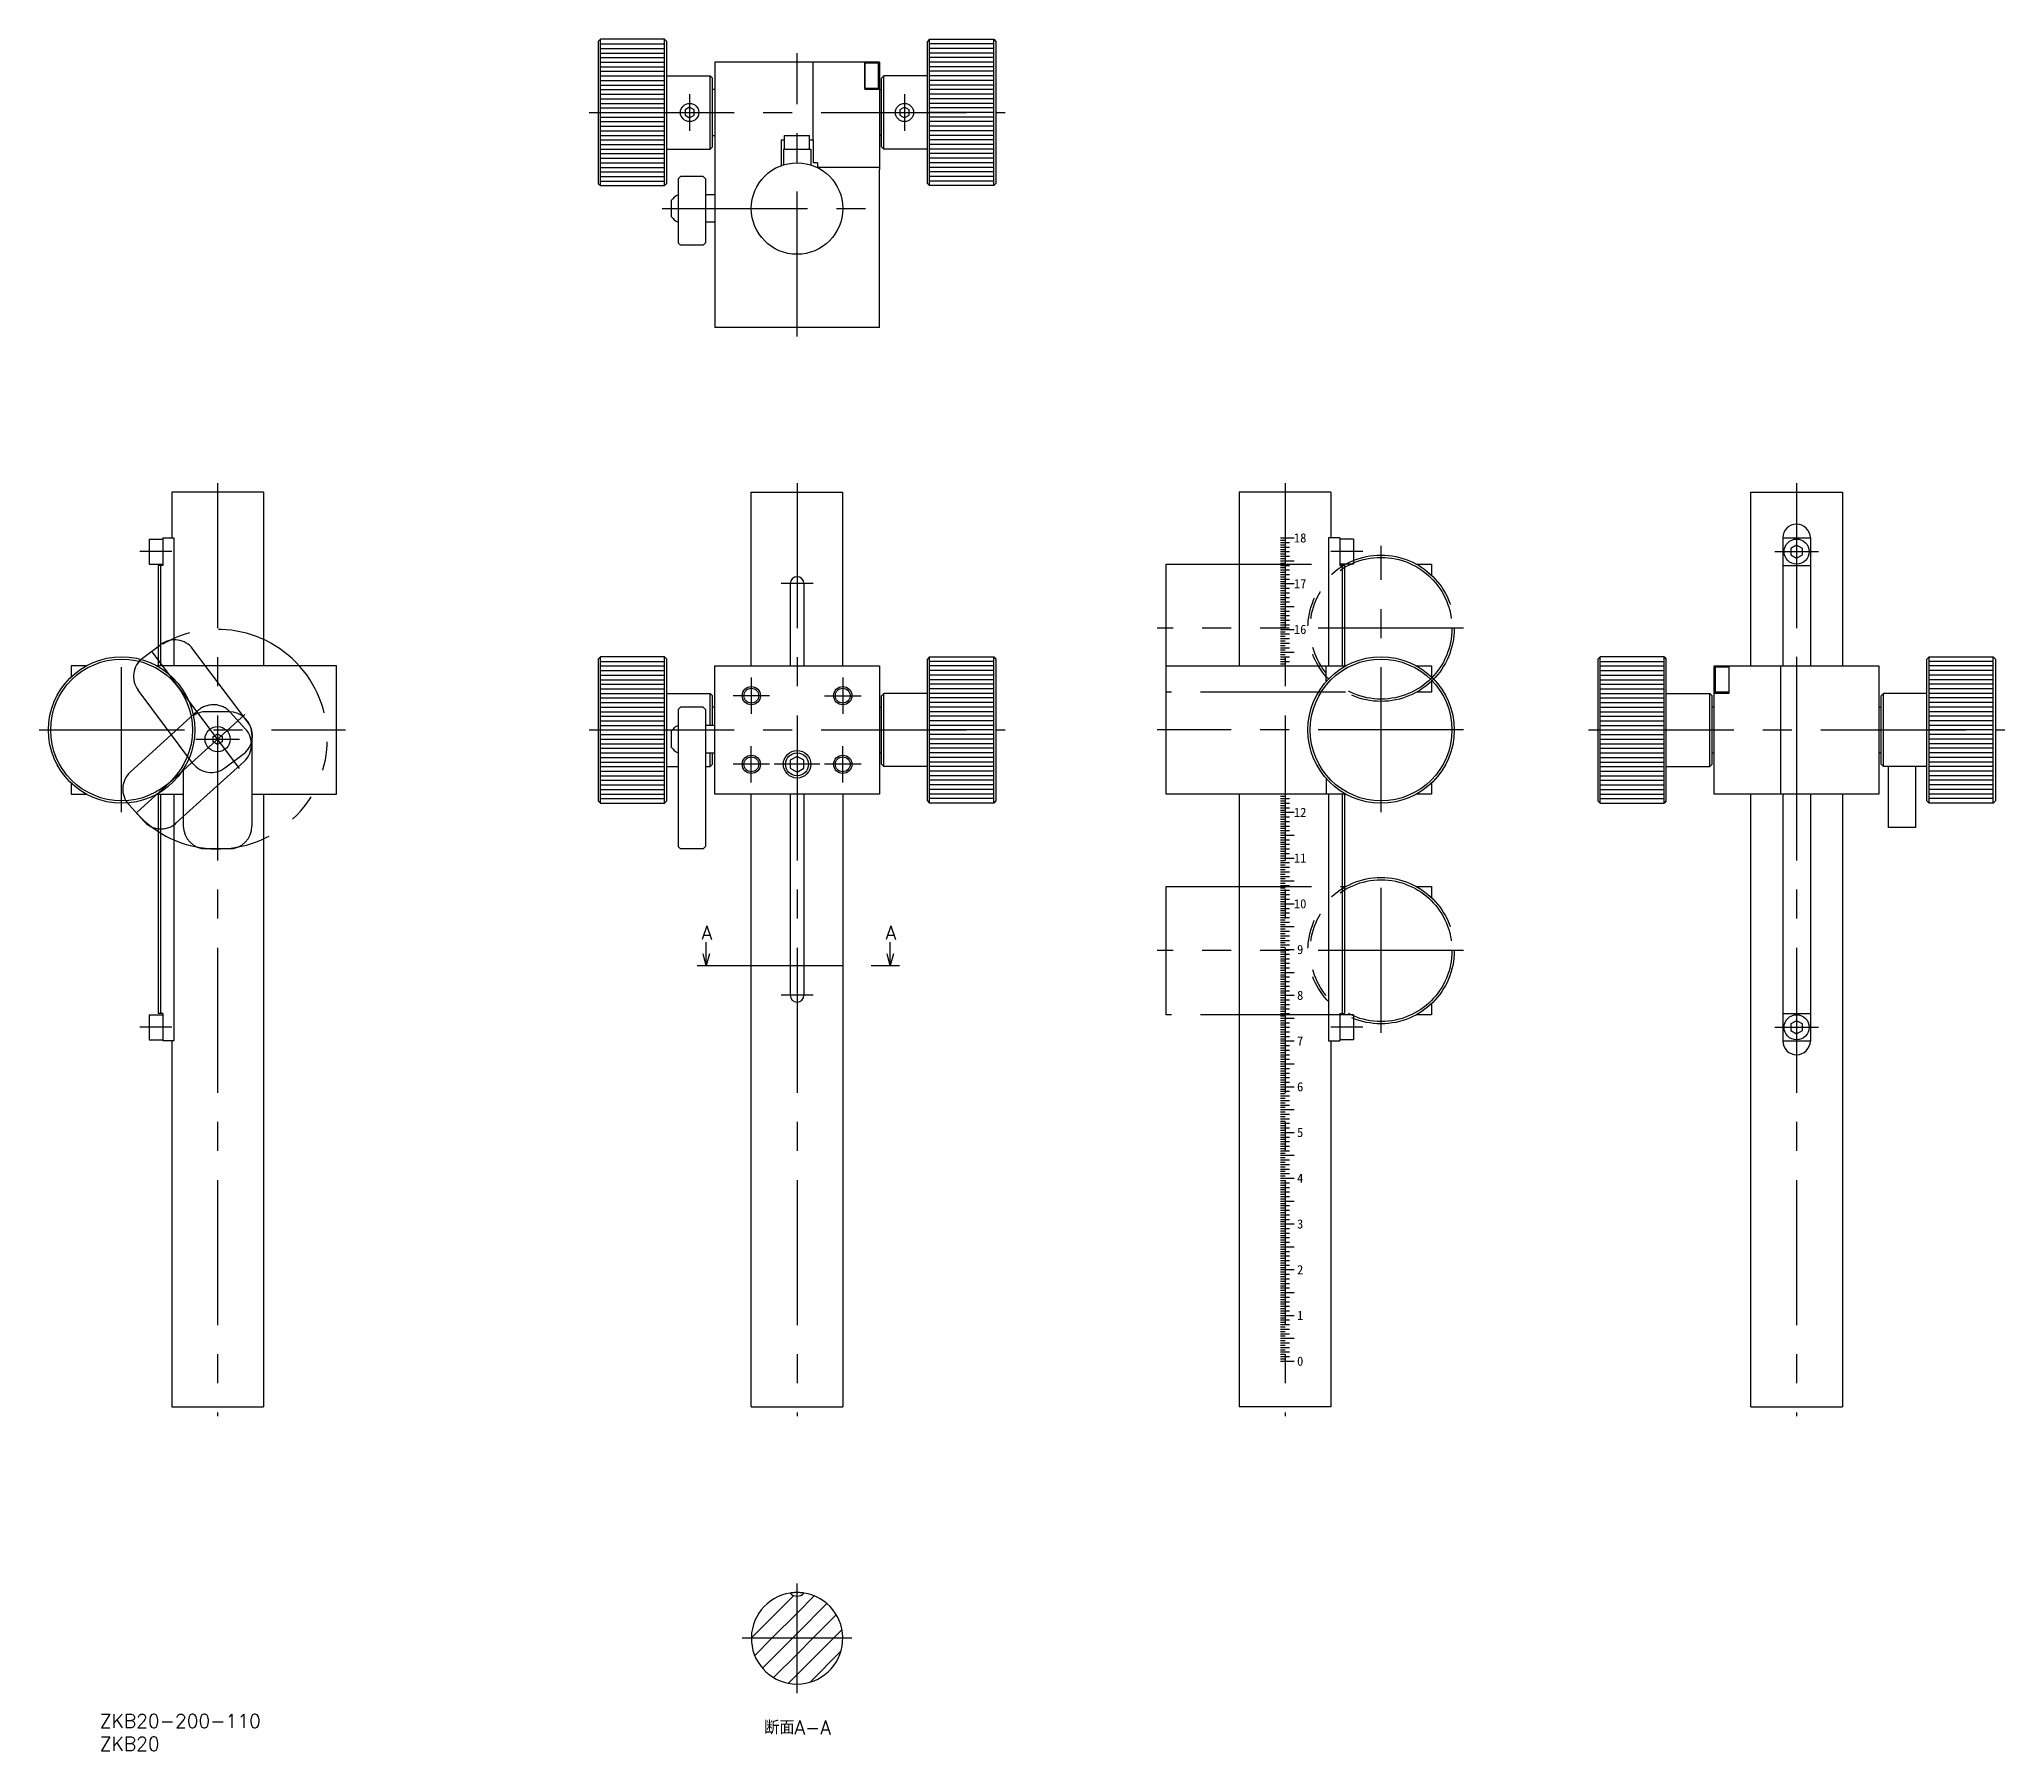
# Model space of a CAD drawing. Extents: x -166 to 264, y -223 to 151.
import ezdxf
from ezdxf.enums import TextEntityAlignment as Align

# ---------------------------------------------------------------- set-up
doc = ezdxf.new("R2010")
doc.units = 0
doc.linetypes.add('CENTER', pattern=[50.8, 31.75, -6.35, 6.35, -6.35])
doc.linetypes.add('PHANTOM', pattern=[63.5, 31.75, -6.35, 6.35, -6.35, 6.35, -6.35])
doc.layers.get('0').update_dxf_attribs({"linetype": 'CONTINUOUS'})
doc.layers.add('CENTER', color=1, linetype='CONTINUOUS')
doc.styles.add('MESR', font='txt', dxfattribs={"height": 2})
doc.styles.get("Standard").update_dxf_attribs({"font": 'txt.shx', "height": 3, "bigfont": 'bigfont.shx'})

# ---------------------------------------------------------------- blocks, each defined once
blk = doc.blocks.new('*U2')
at = {"color": 7, "linetype": 'CONTINUOUS'}
blk.add_text('ZKB20', height=3, dxfattribs=at).set_placement((-152.51, -223.18))
blk = doc.blocks.new('*U3')
at = {"color": 7, "linetype": 'CONTINUOUS'}
blk.add_text('ZKB20-200-110', height=3, dxfattribs=at).set_placement((-152.51, -218.18))
blk = doc.blocks.new('*U4')
at = {"color": 137, "linetype": 'CONTINUOUS'}
blk.add_text('断面A-A', height=3, dxfattribs=at).set_placement((-7.18, -219.61))
blk = doc.blocks.new('_OPEN30')
at = {"color": 0, "linetype": 'BYBLOCK'}
for p, q in [((-1, 0.27), (0, 0)), ((0, 0), (-1, -0.27)), ((0, 0), (-1, 0))]:
    blk.add_line(p, q, dxfattribs=at)
blk = doc.blocks.new('*U5')
at = {"color": 7, "linetype": 'CONTINUOUS'}
blk.add_lwpolyline([(20.39, -48.96), (20.39, -46.36)], dxfattribs=at)
at = {"color": 7, "linetype": 'CONTINUOUS', "xscale": 2.5, "yscale": 2.5, "zscale": 2.5, "rotation": 270}
blk.add_blockref('_OPEN30', (20.39, -51.46), dxfattribs=at)
blk = doc.blocks.new('*U6')
at = {"color": 137, "linetype": 'CONTINUOUS'}
blk.add_text('A', height=3, dxfattribs=at).set_placement((19.37, -45.83))
blk = doc.blocks.new('*U7')
at = {"color": 7, "linetype": 'CONTINUOUS'}
blk.add_lwpolyline([(-19.86, -48.96), (-19.86, -46.36)], dxfattribs=at)
at = {"color": 7, "linetype": 'CONTINUOUS', "xscale": 2.5, "yscale": 2.5, "zscale": 2.5, "rotation": 270}
blk.add_blockref('_OPEN30', (-19.86, -51.46), dxfattribs=at)
blk = doc.blocks.new('*U8')
at = {"color": 137, "linetype": 'CONTINUOUS'}
blk.add_text('A', height=3, dxfattribs=at).set_placement((-20.89, -45.83))

msp = doc.modelspace()

# ---------------------------------------------------------------- linework, layer by layer
at = {"color": 7, "linetype": 'CONTINUOUS'}
for p, q in [((-43, 151.02), (-43.5, 150.52)), ((-43.5, 150.52), (-43.5, 119.52)), ((-43, 119.02), (-43, 151.02)), ((-29, 151.02), (-43, 151.02)), ((-29, 119.02), (-29, 151.02)), ((-29, 151.02), (-28.5, 150.52)), ((-28.5, 143.02), (-28.5, 150.52)), ((29, 151.02), (28.5, 150.52)), ((28.5, 143.02), (28.5, 150.52)), ((29, 119.02), (29, 151.02)), ((29, 151.02), (43, 151.02)), ((43, 119.02), (43, 151.02)), ((43, 151.02), (43.5, 150.52)), ((43.5, 150.52), (43.5, 119.52)), ((-43, 150.02), (-29, 150.02)), ((-43, 149.02), (-29, 149.02)), ((-43, 148.02), (-29, 148.02)), ((-43, 147.02), (-29, 147.02)), ((43, 150.02), (29, 150.02)), ((43, 149.02), (29, 149.02)), ((43, 148.02), (29, 148.02)), ((43, 147.02), (29, 147.02)), ((-43, 146.02), (-29, 146.02)), ((-43, 145.02), (-29, 145.02)), ((-43, 144.02), (-29, 144.02)), ((-43, 143.02), (-29, 143.02)), ((-43, 142.02), (-29, 142.02)), ((-28.5, 119.52), (-28.5, 143.02)), ((-28.5, 143.02), (-19, 143.02)), ((-19, 127.02), (-19, 143.02)), ((-19, 143.02), (-18.5, 142.52)), ((-18.5, 127.52), (-18.5, 142.52)), ((-18, 146.02), (-18, 88.02)), ((3, 146.02), (-18, 146.02)), ((18, 146.02), (3, 146.02)), ((3.5, 129.02), (3.5, 146.02)), ((14.8, 146.02), (14.8, 140.02)), ((17.8, 145.77), (14.8, 145.77)), ((14.8, 140.27), (14.8, 145.77)), ((17.8, 140.27), (17.8, 145.77)), ((18, 146.02), (18, 122.52)), ((19, 143.02), (18.5, 142.52)), ((18.5, 127.52), (18.5, 142.52)), ((28.5, 143.02), (19, 143.02)), ((19, 127.02), (19, 143.02)), ((28.5, 119.52), (28.5, 143.02)), ((43, 146.02), (29, 146.02)), ((43, 145.02), (29, 145.02)), ((43, 144.02), (29, 144.02)), ((43, 143.02), (29, 143.02)), ((43, 142.02), (29, 142.02)), ((-43, 141.02), (-29, 141.02)), ((-43, 140.02), (-29, 140.02)), ((-43, 139.02), (-29, 139.02)), ((-43, 138.02), (-29, 138.02)), ((-18, 140.02), (-18.5, 140.02)), ((17.8, 140.27), (14.8, 140.27)), ((18, 140.02), (14.8, 140.02)), ((18, 140.02), (18.5, 140.02)), ((43, 141.02), (29, 141.02)), ((43, 140.02), (29, 140.02)), ((43, 139.02), (29, 139.02)), ((43, 138.02), (29, 138.02)), ((-43, 137.02), (-29, 137.02)), ((-43, 136.02), (-29, 136.02)), ((-43, 135.02), (-29, 135.02)), ((-43, 134.02), (-29, 134.02)), ((-23.5, 136.17), (-24.5, 135.6)), ((-24.5, 135.6), (-24.5, 134.44)), ((-24.5, 134.44), (-23.5, 133.87)), ((-22.5, 135.6), (-23.5, 136.17)), ((-23.5, 133.87), (-22.5, 134.44)), ((-22.5, 134.44), (-22.5, 135.6)), ((23.5, 136.17), (22.5, 135.6)), ((22.5, 135.6), (22.5, 134.44)), ((22.5, 134.44), (23.5, 133.87)), ((24.5, 135.6), (23.5, 136.17)), ((23.5, 133.87), (24.5, 134.44)), ((24.5, 134.44), (24.5, 135.6)), ((43, 137.02), (29, 137.02)), ((43, 136.02), (29, 136.02)), ((43, 135.02), (29, 135.02)), ((43, 134.02), (29, 134.02)), ((-43, 133.02), (-29, 133.02)), ((-43, 132.02), (-29, 132.02)), ((-43, 131.02), (-29, 131.02)), ((-43, 130.02), (-29, 130.02)), ((-43, 129.02), (-29, 129.02)), ((-18.5, 130.02), (-18, 130.02)), ((-3.5, 129.02), (-3.5, 123.39)), ((-3.5, 129.02), (-2.75, 129.02)), ((-2.75, 130.02), (2.75, 130.02)), ((-2.75, 127.02), (-2.75, 130.02)), ((2.75, 127.02), (2.75, 130.02)), ((2.75, 129.02), (3.5, 129.02)), ((3.5, 129.02), (3.5, 124.02)), ((18.5, 130.02), (18, 130.02)), ((43, 133.02), (29, 133.02)), ((43, 132.02), (29, 132.02)), ((43, 131.02), (29, 131.02)), ((43, 130.02), (29, 130.02)), ((43, 129.02), (29, 129.02)), ((-43, 128.02), (-29, 128.02)), ((-43, 127.02), (-29, 127.02)), ((-43, 126.02), (-29, 126.02)), ((-43, 125.02), (-29, 125.02)), ((-28.5, 127.02), (-19, 127.02)), ((-18.5, 127.52), (-19, 127.02)), ((-3, 127.02), (-3, 123.56)), ((-3, 127.02), (3, 127.02)), ((3, 127.02), (3, 123.56)), ((18.5, 127.52), (19, 127.02)), ((28.5, 127.02), (19, 127.02)), ((43, 128.02), (29, 128.02)), ((43, 127.02), (29, 127.02)), ((43, 126.02), (29, 126.02)), ((43, 125.02), (29, 125.02)), ((-43, 124.02), (-29, 124.02)), ((-43, 123.02), (-29, 123.02)), ((-43, 122.02), (-29, 122.02)), ((-43, 121.02), (-29, 121.02)), ((-25.5, 121.02), (-26, 120.52)), ((-26, 120.52), (-26, 106.52)), ((-20.5, 121.02), (-25.5, 121.02)), ((-20.5, 121.02), (-20, 120.52)), ((-20, 120.52), (-20, 106.52)), ((4.5, 124.02), (3.5, 124.02)), ((18, 123.02), (4.36, 123.02)), ((4.5, 124.02), (4.5, 123.02)), ((18, 88.02), (18, 122.52)), ((43, 124.02), (29, 124.02)), ((43, 123.02), (29, 123.02)), ((43, 122.02), (29, 122.02)), ((43, 121.02), (29, 121.02)), ((-43.5, 119.52), (-43, 119.02)), ((-43, 120.02), (-29, 120.02)), ((-43, 119.02), (-29, 119.02)), ((-28.5, 119.52), (-29, 119.02)), ((-18, 117.02), (-20, 117.02)), ((28.5, 119.52), (29, 119.02)), ((43, 120.02), (29, 120.02)), ((43, 119.02), (29, 119.02)), ((43.5, 119.52), (43, 119.02)), ((-27.5, 115.75), (-27.5, 112.29)), ((-18, 111.02), (-20, 111.02)), ((-26, 106.52), (-25.5, 106.02)), ((-20.5, 106.02), (-25.5, 106.02)), ((-20, 106.52), (-20.5, 106.02)), ((18, 88.02), (-18, 88.02)), ((-116.72, 52), (-136.72, 52)), ((-136.72, 52), (-136.72, 42)), ((-116.72, 52), (-116.72, 14)), ((-10, 14), (-10, 52)), ((-10, 52), (10, 52)), ((10, 14), (10, 52)), ((96.72, 52), (96.72, 14)), ((116.72, 52), (96.72, 52)), ((116.72, 52), (116.72, 42)), ((208.6, 14), (208.6, 52)), ((208.6, 52), (228.6, 52)), ((228.6, 52), (228.6, 14)), ((-141.72, 41.75), (-141.72, 36.25)), ((-141.72, 41.75), (-138.72, 41.75)), ((-138.72, 42), (-138.72, 36)), ((-138.72, 42), (-136.26, 42)), ((-136.26, 42), (-136.26, 14)), ((105.72, 42), (108.72, 42)), ((105.72, 41.5), (106.72, 41.5)), ((105.72, 41), (107.72, 41)), ((105.72, 40.5), (106.72, 40.5)), ((105.72, 40), (107.72, 40)), ((105.72, 39.5), (106.72, 39.5)), ((105.72, 39), (107.72, 39)), ((116.26, 42), (116.26, 14)), ((118.72, 42), (116.26, 42)), ((118.72, 42), (118.72, 36)), ((121.72, 41.75), (118.72, 41.75)), ((121.72, 41.75), (121.72, 36.25)), ((215.6, 42), (215.6, 14)), ((215.6, 42), (221.6, 42)), ((218.6, 40.44), (217.35, 39.72)), ((217.35, 39.72), (217.35, 38.28)), ((219.85, 39.72), (218.6, 40.44)), ((219.85, 38.28), (219.85, 39.72)), ((221.6, 42), (221.6, 14)), ((-141.72, 36.25), (-138.72, 36.25)), ((-139.72, 36), (-139.72, 14)), ((-138.72, 36), (-139.72, 36)), ((-139.22, 36), (-139.22, 14)), ((105.72, 38.5), (106.72, 38.5)), ((105.72, 38), (107.72, 38)), ((105.72, 37.5), (106.72, 37.5)), ((105.72, 37), (108.72, 37)), ((105.72, 36.5), (106.72, 36.5)), ((105.72, 36), (107.72, 36)), ((105.72, 35.5), (106.72, 35.5)), ((105.72, 35), (107.72, 35)), ((105.72, 34.5), (106.72, 34.5)), ((121.72, 36.25), (118.72, 36.25)), ((118.72, 36), (119.72, 36)), ((119.22, 36), (119.22, 14)), ((119.72, 36), (119.72, 14)), ((215.6, 36), (221.6, 36)), ((217.35, 38.28), (218.6, 37.56)), ((218.6, 37.56), (219.85, 38.28)), ((-1.51, 32), (-1.51, 14)), ((1.51, 32), (1.51, 14)), ((105.72, 34), (107.72, 34)), ((105.72, 33.5), (106.72, 33.5)), ((105.72, 33), (107.72, 33)), ((105.72, 32.5), (106.72, 32.5)), ((105.72, 32), (108.72, 32)), ((105.72, 31.5), (106.72, 31.5)), ((105.72, 31), (107.72, 31)), ((105.72, 30.5), (106.72, 30.5)), ((105.72, 30), (107.72, 30)), ((105.72, 29.5), (106.72, 29.5)), ((105.72, 29), (107.72, 29)), ((105.72, 28.5), (106.72, 28.5)), ((105.72, 28), (107.72, 28)), ((105.72, 27.5), (106.72, 27.5)), ((105.72, 27), (108.72, 27)), ((105.72, 26.5), (106.72, 26.5)), ((105.72, 26), (107.72, 26)), ((105.72, 25.5), (106.72, 25.5)), ((105.72, 25), (107.72, 25)), ((105.72, 24.5), (106.72, 24.5)), ((105.72, 24), (107.72, 24)), ((105.72, 23.5), (106.72, 23.5)), ((105.72, 23), (107.72, 23)), ((105.72, 22.5), (106.72, 22.5)), ((105.72, 22), (108.72, 22)), ((105.72, 21.5), (106.72, 21.5)), ((105.72, 21), (107.72, 21)), ((105.72, 20.5), (106.72, 20.5)), ((105.72, 20), (107.72, 20)), ((105.72, 19.5), (106.72, 19.5)), ((105.72, 19), (107.72, 19)), ((105.72, 18.5), (106.72, 18.5)), ((105.72, 18), (107.72, 18)), ((105.72, 17.5), (106.72, 17.5)), ((-158.72, 14), (-158.72, 11.62)), ((-155.46, 14), (-158.72, 14)), ((-100.72, 14), (-139.97, 14)), ((-100.72, -14), (-100.72, 14)), ((-43, 16), (-43.5, 15.5)), ((-43.5, 15.5), (-43.5, -15.5)), ((-43, -16), (-43, 16)), ((-29, 16), (-43, 16)), ((-43, 15), (-29, 15)), ((-43, 14), (-29, 14)), ((-43, 13), (-29, 13)), ((-29, -16), (-29, 16)), ((-29, 16), (-28.5, 15.5)), ((-28.5, 8), (-28.5, 15.5)), ((-18, -14), (-18, 14)), ((-18, 14), (18, 14)), ((18, 14), (18, -14)), ((29, 16), (28.5, 15.5)), ((28.5, 8), (28.5, 15.5)), ((29, -16), (29, 16)), ((29, 16), (43, 16)), ((43, 15), (29, 15)), ((43, 14), (29, 14)), ((43, 13), (29, 13)), ((43, -16), (43, 16)), ((43, 16), (43.5, 15.5)), ((43.5, 15.5), (43.5, -15.5)), ((80.72, -14), (80.72, 14)), ((80.72, 14), (119.97, 14)), ((105.72, 17), (108.72, 17)), ((105.72, 16.5), (106.72, 16.5)), ((105.72, 16), (107.72, 16)), ((105.72, 15.5), (106.72, 15.5)), ((105.72, 15), (107.72, 15)), ((105.72, 14.5), (106.72, 14.5)), ((115.72, 10.58), (115.72, 14)), ((135.46, 14), (138.72, 14)), ((138.72, 14), (138.72, 11.62)), ((175.6, 16), (175.1, 15.5)), ((175.1, 15.5), (175.1, -15.5)), ((175.6, -16), (175.6, 16)), ((189.6, 16), (175.6, 16)), ((175.6, 15), (189.6, 15)), ((175.6, 14), (189.6, 14)), ((175.6, 13), (189.6, 13)), ((189.6, -16), (189.6, 16)), ((189.6, 16), (190.1, 15.5)), ((190.1, 8), (190.1, 15.5)), ((200.6, -14), (200.6, 14)), ((200.6, 14), (236.6, 14)), ((200.8, 13.75), (200.8, 8.25)), ((203.8, 13.75), (200.8, 13.75)), ((203.8, 14), (203.8, 8)), ((215.1, 14), (215.1, -14)), ((236.6, 14), (236.6, -14)), ((247.6, 16), (247.1, 15.5)), ((247.1, 8), (247.1, 15.5)), ((247.6, -16), (247.6, 16)), ((247.6, 16), (261.6, 16)), ((261.6, 15), (247.6, 15)), ((261.6, 14), (247.6, 14)), ((261.6, 13), (247.6, 13)), ((261.6, -16), (261.6, 16)), ((261.6, 16), (262.1, 15.5)), ((262.1, 15.5), (262.1, -15.5)), ((-43, 12), (-29, 12)), ((-43, 11), (-29, 11)), ((-43, 10), (-29, 10)), ((-43, 9), (-29, 9)), ((43, 12), (29, 12)), ((43, 11), (29, 11)), ((43, 10), (29, 10)), ((43, 9), (29, 9)), ((175.6, 12), (189.6, 12)), ((175.6, 11), (189.6, 11)), ((175.6, 10), (189.6, 10)), ((175.6, 9), (189.6, 9)), ((261.6, 12), (247.6, 12)), ((261.6, 11), (247.6, 11)), ((261.6, 10), (247.6, 10)), ((261.6, 9), (247.6, 9)), ((-43, 8), (-29, 8)), ((-43, 7), (-29, 7)), ((-43, 6), (-29, 6)), ((-43, 5), (-29, 5)), ((-28.5, -15.5), (-28.5, 8)), ((-28.5, 8), (-19, 8)), ((-25.5, 5), (-26, 4.5)), ((-26, 4.5), (-26, -25.5)), ((-20.5, 5), (-25.5, 5)), ((-20.5, 5), (-20, 4.5)), ((-20, 4.5), (-20, -25.5)), ((-19, 1), (-19, 8)), ((-19, 8), (-18.5, 7.5)), ((-18.5, 1), (-18.5, 7.5)), ((-18, 5), (-18.5, 5)), ((18, 5), (18.5, 5)), ((19, 8), (18.5, 7.5)), ((18.5, -7.5), (18.5, 7.5)), ((28.5, 8), (19, 8)), ((19, -8), (19, 8)), ((28.5, -15.5), (28.5, 8)), ((43, 8), (29, 8)), ((43, 7), (29, 7)), ((43, 6), (29, 6)), ((43, 5), (29, 5)), ((175.6, 8), (189.6, 8)), ((175.6, 7), (189.6, 7)), ((175.6, 6), (189.6, 6)), ((175.6, 5), (189.6, 5)), ((190.1, -15.5), (190.1, 8)), ((190.1, 8), (199.6, 8)), ((199.6, -8), (199.6, 8)), ((199.6, 8), (200.1, 7.5)), ((200.1, -7.5), (200.1, 7.5)), ((200.6, 5), (200.1, 5)), ((203.8, 8), (200.6, 8)), ((203.8, 8.25), (200.8, 8.25)), ((236.6, 5), (237.1, 5)), ((237.6, 8), (237.1, 7.5)), ((237.1, -7.5), (237.1, 7.5)), ((247.1, 8), (237.6, 8)), ((237.6, -8), (237.6, 8)), ((247.1, -15.5), (247.1, 8)), ((261.6, 8), (247.6, 8)), ((261.6, 7), (247.6, 7)), ((261.6, 6), (247.6, 6)), ((261.6, 5), (247.6, 5)), ((-124.22, 4), (-129.22, 4)), ((-43, 4), (-29, 4)), ((-43, 3), (-29, 3)), ((-43, 2), (-29, 2)), ((-43, 1), (-29, 1)), ((-43, 0), (-29, 0)), ((-18, 1), (-20, 1)), ((43, 4), (29, 4)), ((43, 3), (29, 3)), ((43, 2), (29, 2)), ((43, 1), (29, 1)), ((43, 0), (29, 0)), ((175.6, 4), (189.6, 4)), ((175.6, 3), (189.6, 3)), ((175.6, 2), (189.6, 2)), ((175.6, 1), (189.6, 1)), ((261.6, 4), (247.6, 4)), ((261.6, 3), (247.6, 3)), ((261.6, 2), (247.6, 2)), ((261.6, 1), (247.6, 1)), ((-127.72, -1.42), (-126.72, -0.85)), ((-127.72, -2.58), (-127.72, -1.42)), ((-126.72, -3.15), (-127.72, -2.58)), ((-126.72, -0.85), (-125.72, -1.42)), ((-125.72, -2.58), (-126.72, -3.15)), ((-125.72, -1.42), (-125.72, -2.58)), ((-119.22, -1), (-119.22, -21)), ((-43, -1), (-29, -1)), ((-43, -2), (-29, -2)), ((-43, -3), (-29, -3)), ((-43, -4), (-29, -4)), ((-27.5, -0.27), (-27.5, -3.73)), ((43, -1), (29, -1)), ((43, -2), (29, -2)), ((43, -3), (29, -3)), ((43, -4), (29, -4)), ((175.6, 0), (189.6, 0)), ((175.6, -1), (189.6, -1)), ((175.6, -2), (189.6, -2)), ((175.6, -3), (189.6, -3)), ((175.6, -4), (189.6, -4)), ((261.6, 0), (247.6, 0)), ((261.6, -1), (247.6, -1)), ((261.6, -2), (247.6, -2)), ((261.6, -3), (247.6, -3)), ((261.6, -4), (247.6, -4)), ((-134.22, -8.59), (-134.22, -21)), ((-43, -5), (-29, -5)), ((-43, -6), (-29, -6)), ((-43, -7), (-29, -7)), ((-43, -8), (-29, -8)), ((-28.5, -8), (-26, -8)), ((-20, -5), (-18, -5)), ((-20, -8), (-19, -8)), ((-19, -8), (-19, -5)), ((-19, -8), (-18.5, -7.5)), ((-18.5, -7.5), (-18.5, -5)), ((0, -5.77), (-1.5, -6.63)), ((-1.5, -6.63), (-1.5, -8.37)), ((-1.5, -8.37), (0, -9.23)), ((1.5, -6.63), (0, -5.77)), ((0, -9.23), (1.5, -8.37)), ((1.5, -8.37), (1.5, -6.63)), ((18.5, -5), (18, -5)), ((18.5, -7.5), (19, -8)), ((28.5, -8), (19, -8)), ((43, -5), (29, -5)), ((43, -6), (29, -6)), ((43, -7), (29, -7)), ((43, -8), (29, -8)), ((175.6, -5), (189.6, -5)), ((175.6, -6), (189.6, -6)), ((175.6, -7), (189.6, -7)), ((175.6, -8), (189.6, -8)), ((190.1, -8), (199.6, -8)), ((200.1, -7.5), (199.6, -8)), ((200.1, -5), (200.6, -5)), ((237.1, -5), (236.6, -5)), ((237.1, -7.5), (237.6, -8)), ((247.1, -8), (237.6, -8)), ((238.6, -8), (238.6, -21.32)), ((244.6, -8), (244.6, -21.32)), ((261.6, -5), (247.6, -5)), ((261.6, -6), (247.6, -6)), ((261.6, -7), (247.6, -7)), ((261.6, -8), (247.6, -8)), ((-158.72, -11.62), (-158.72, -14)), ((-43, -9), (-29, -9)), ((-43, -10), (-29, -10)), ((-43, -11), (-29, -11)), ((-43, -12), (-29, -12)), ((43, -9), (29, -9)), ((43, -10), (29, -10)), ((43, -11), (29, -11)), ((43, -12), (29, -12)), ((115.72, -10.58), (115.72, -14)), ((138.72, -11.62), (138.72, -14)), ((175.6, -9), (189.6, -9)), ((175.6, -10), (189.6, -10)), ((175.6, -11), (189.6, -11)), ((175.6, -12), (189.6, -12)), ((261.6, -9), (247.6, -9)), ((261.6, -10), (247.6, -10)), ((261.6, -11), (247.6, -11)), ((261.6, -12), (247.6, -12)), ((-158.72, -14), (-155.46, -14)), ((-139.97, -14), (-134.22, -14)), ((-139.72, -14), (-139.72, -62)), ((-139.22, -14), (-139.22, -62)), ((-136.26, -14), (-136.26, -68)), ((-119.22, -14), (-100.72, -14)), ((-116.72, -14), (-116.72, -148)), ((-43.5, -15.5), (-43, -16)), ((-43, -13), (-29, -13)), ((-43, -14), (-29, -14)), ((-43, -15), (-29, -15)), ((-43, -16), (-29, -16)), ((-28.5, -15.5), (-29, -16)), ((18, -14), (-18, -14)), ((-10, -148), (-10, -14)), ((-1.51, -14), (-1.51, -58)), ((1.51, -14), (1.51, -58)), ((10, -14), (10, -148)), ((28.5, -15.5), (29, -16)), ((43, -13), (29, -13)), ((43, -14), (29, -14)), ((43, -15), (29, -15)), ((43, -16), (29, -16)), ((43.5, -15.5), (43, -16)), ((119.97, -14), (80.72, -14)), ((96.72, -14), (96.72, -148)), ((105.72, -14.5), (106.72, -14.5)), ((105.72, -15), (107.72, -15)), ((105.72, -15.5), (106.72, -15.5)), ((105.72, -16), (107.72, -16)), ((105.72, -16.5), (106.72, -16.5)), ((105.72, -17), (107.72, -17)), ((116.26, -14), (116.26, -68)), ((119.22, -14), (119.22, -62)), ((119.72, -14), (119.72, -62)), ((138.72, -14), (135.46, -14)), ((175.1, -15.5), (175.6, -16)), ((175.6, -13), (189.6, -13)), ((175.6, -14), (189.6, -14)), ((175.6, -15), (189.6, -15)), ((175.6, -16), (189.6, -16)), ((190.1, -15.5), (189.6, -16)), ((236.6, -14), (200.6, -14)), ((208.6, -148), (208.6, -14)), ((215.6, -14), (215.6, -68)), ((221.6, -14), (221.6, -68)), ((228.6, -14), (228.6, -148)), ((247.1, -15.5), (247.6, -16)), ((261.6, -13), (247.6, -13)), ((261.6, -14), (247.6, -14)), ((261.6, -15), (247.6, -15)), ((261.6, -16), (247.6, -16)), ((262.1, -15.5), (261.6, -16)), ((105.72, -17.5), (106.72, -17.5)), ((105.72, -18), (108.72, -18)), ((105.72, -18.5), (106.72, -18.5)), ((105.72, -19), (107.72, -19)), ((105.72, -19.5), (106.72, -19.5)), ((105.72, -20), (107.72, -20)), ((105.72, -20.5), (106.72, -20.5)), ((105.72, -21), (107.72, -21)), ((244.6, -21.32), (238.6, -21.32)), ((-26, -25.5), (-25.5, -26)), ((-20, -25.5), (-20.5, -26)), ((105.72, -21.5), (106.72, -21.5)), ((105.72, -22), (107.72, -22)), ((105.72, -22.5), (106.72, -22.5)), ((105.72, -23), (108.72, -23)), ((105.72, -23.5), (106.72, -23.5)), ((105.72, -24), (107.72, -24)), ((105.72, -24.5), (106.72, -24.5)), ((105.72, -25), (107.72, -25)), ((105.72, -25.5), (106.72, -25.5)), ((-124.22, -26), (-129.22, -26)), ((-20.5, -26), (-25.5, -26)), ((105.72, -26), (107.72, -26)), ((105.72, -26.5), (106.72, -26.5)), ((105.72, -27), (107.72, -27)), ((105.72, -27.5), (106.72, -27.5)), ((105.72, -28), (108.72, -28)), ((105.72, -28.5), (106.72, -28.5)), ((105.72, -29), (107.72, -29)), ((105.72, -29.5), (106.72, -29.5)), ((105.72, -30), (107.72, -30)), ((105.72, -30.5), (106.72, -30.5)), ((105.72, -31), (107.72, -31)), ((105.72, -31.5), (106.72, -31.5)), ((105.72, -32), (107.72, -32)), ((105.72, -32.5), (106.72, -32.5)), ((105.72, -33), (108.72, -33)), ((105.72, -33.5), (106.72, -33.5)), ((105.72, -34), (107.72, -34)), ((105.72, -34.5), (106.72, -34.5)), ((105.72, -35), (107.72, -35)), ((105.72, -35.5), (106.72, -35.5)), ((105.72, -36), (107.72, -36)), ((105.72, -36.5), (106.72, -36.5)), ((105.72, -37), (107.72, -37)), ((105.72, -37.5), (106.72, -37.5)), ((105.72, -38), (108.72, -38)), ((105.72, -38.5), (106.72, -38.5)), ((105.72, -39), (107.72, -39)), ((105.72, -39.5), (106.72, -39.5)), ((105.72, -40), (107.72, -40)), ((105.72, -40.5), (106.72, -40.5)), ((105.72, -41), (107.72, -41)), ((105.72, -41.5), (106.72, -41.5)), ((105.72, -42), (107.72, -42)), ((105.72, -42.5), (106.72, -42.5)), ((105.72, -43), (108.72, -43)), ((105.72, -43.5), (106.72, -43.5)), ((105.72, -44), (107.72, -44)), ((105.72, -44.5), (106.72, -44.5)), ((105.72, -45), (107.72, -45)), ((105.72, -45.5), (106.72, -45.5)), ((105.72, -46), (107.72, -46)), ((105.72, -46.5), (106.72, -46.5)), ((105.72, -47), (107.72, -47)), ((105.72, -47.5), (106.72, -47.5)), ((105.72, -48), (108.72, -48)), ((105.72, -48.5), (106.72, -48.5)), ((105.72, -49), (107.72, -49)), ((105.72, -49.5), (106.72, -49.5)), ((105.72, -50), (107.72, -50)), ((105.72, -50.5), (106.72, -50.5)), ((105.72, -51), (107.72, -51)), ((105.72, -51.5), (106.72, -51.5)), ((105.72, -52), (107.72, -52)), ((105.72, -52.5), (106.72, -52.5)), ((105.72, -53), (108.72, -53)), ((105.72, -53.5), (106.72, -53.5)), ((105.72, -54), (107.72, -54)), ((105.72, -54.5), (106.72, -54.5)), ((105.72, -55), (107.72, -55)), ((105.72, -55.5), (106.72, -55.5)), ((105.72, -56), (107.72, -56)), ((105.72, -56.5), (106.72, -56.5)), ((105.72, -57), (107.72, -57)), ((105.72, -57.5), (106.72, -57.5)), ((105.72, -58), (108.72, -58)), ((105.72, -58.5), (106.72, -58.5)), ((105.72, -59), (107.72, -59)), ((105.72, -59.5), (106.72, -59.5)), ((105.72, -60), (107.72, -60)), ((-141.72, -62.25), (-138.72, -62.25)), ((-141.72, -62.25), (-141.72, -67.75)), ((-138.72, -62), (-139.72, -62)), ((-138.72, -62), (-138.72, -68)), ((105.72, -60.5), (106.72, -60.5)), ((105.72, -61), (107.72, -61)), ((105.72, -61.5), (106.72, -61.5)), ((105.72, -62), (107.72, -62)), ((105.72, -62.5), (106.72, -62.5)), ((105.72, -63), (108.72, -63)), ((105.72, -63.5), (106.72, -63.5)), ((105.72, -64), (107.72, -64)), ((118.72, -62), (119.72, -62)), ((118.72, -62), (118.72, -68)), ((121.72, -62.25), (118.72, -62.25)), ((121.72, -62.25), (121.72, -67.75)), ((215.6, -62), (221.6, -62)), ((218.6, -63.56), (217.35, -64.28)), ((217.35, -64.28), (217.35, -65.72)), ((219.85, -64.28), (218.6, -63.56)), ((219.85, -65.72), (219.85, -64.28)), ((-141.72, -67.75), (-138.72, -67.75)), ((-136.26, -68), (-138.72, -68)), ((-136.72, -68), (-136.72, -148)), ((105.72, -64.5), (106.72, -64.5)), ((105.72, -65), (107.72, -65)), ((105.72, -65.5), (106.72, -65.5)), ((105.72, -66), (107.72, -66)), ((105.72, -66.5), (106.72, -66.5)), ((105.72, -67), (107.72, -67)), ((105.72, -67.5), (106.72, -67.5)), ((105.72, -68), (108.72, -68)), ((105.72, -68.5), (106.72, -68.5)), ((116.26, -68), (118.72, -68)), ((116.72, -68), (116.72, -148)), ((121.72, -67.75), (118.72, -67.75)), ((215.6, -68), (221.6, -68)), ((217.35, -65.72), (218.6, -66.44)), ((218.6, -66.44), (219.85, -65.72)), ((105.72, -69), (107.72, -69)), ((105.72, -69.5), (106.72, -69.5)), ((105.72, -70), (107.72, -70)), ((105.72, -70.5), (106.72, -70.5)), ((105.72, -71), (107.72, -71)), ((105.72, -71.5), (106.72, -71.5)), ((105.72, -72), (107.72, -72)), ((105.72, -72.5), (106.72, -72.5)), ((105.72, -73), (108.72, -73)), ((105.72, -73.5), (106.72, -73.5)), ((105.72, -74), (107.72, -74)), ((105.72, -74.5), (106.72, -74.5)), ((105.72, -75), (107.72, -75)), ((105.72, -75.5), (106.72, -75.5)), ((105.72, -76), (107.72, -76)), ((105.72, -76.5), (106.72, -76.5)), ((105.72, -77), (107.72, -77)), ((105.72, -77.5), (106.72, -77.5)), ((105.72, -78), (108.72, -78)), ((105.72, -78.5), (106.72, -78.5)), ((105.72, -79), (107.72, -79)), ((105.72, -79.5), (106.72, -79.5)), ((105.72, -80), (107.72, -80)), ((105.72, -80.5), (106.72, -80.5)), ((105.72, -81), (107.72, -81)), ((105.72, -81.5), (106.72, -81.5)), ((105.72, -82), (107.72, -82)), ((105.72, -82.5), (106.72, -82.5)), ((105.72, -83), (108.72, -83)), ((105.72, -83.5), (106.72, -83.5)), ((105.72, -84), (107.72, -84)), ((105.72, -84.5), (106.72, -84.5)), ((105.72, -85), (107.72, -85)), ((105.72, -85.5), (106.72, -85.5)), ((105.72, -86), (107.72, -86)), ((105.72, -86.5), (106.72, -86.5)), ((105.72, -87), (107.72, -87)), ((105.72, -87.5), (106.72, -87.5)), ((105.72, -88), (108.72, -88)), ((105.72, -88.5), (106.72, -88.5)), ((105.72, -89), (107.72, -89)), ((105.72, -89.5), (106.72, -89.5)), ((105.72, -90), (107.72, -90)), ((105.72, -90.5), (106.72, -90.5)), ((105.72, -91), (107.72, -91)), ((105.72, -91.5), (106.72, -91.5)), ((105.72, -92), (107.72, -92)), ((105.72, -92.5), (106.72, -92.5)), ((105.72, -93), (108.72, -93)), ((105.72, -93.5), (106.72, -93.5)), ((105.72, -94), (107.72, -94)), ((105.72, -94.5), (106.72, -94.5)), ((105.72, -95), (107.72, -95)), ((105.72, -95.5), (106.72, -95.5)), ((105.72, -96), (107.72, -96)), ((105.72, -96.5), (106.72, -96.5)), ((105.72, -97), (107.72, -97)), ((105.72, -97.5), (106.72, -97.5)), ((105.72, -98), (108.72, -98)), ((105.72, -98.5), (106.72, -98.5)), ((105.72, -99), (107.72, -99)), ((105.72, -99.5), (106.72, -99.5)), ((105.72, -100), (107.72, -100)), ((105.72, -100.5), (106.72, -100.5)), ((105.72, -101), (107.72, -101)), ((105.72, -101.5), (106.72, -101.5)), ((105.72, -102), (107.72, -102)), ((105.72, -102.5), (106.72, -102.5)), ((105.72, -103), (108.72, -103)), ((105.72, -103.5), (106.72, -103.5)), ((105.72, -104), (107.72, -104)), ((105.72, -104.5), (106.72, -104.5)), ((105.72, -105), (107.72, -105)), ((105.72, -105.5), (106.72, -105.5)), ((105.72, -106), (107.72, -106)), ((105.72, -106.5), (106.72, -106.5)), ((105.72, -107), (107.72, -107)), ((105.72, -107.5), (106.72, -107.5)), ((105.72, -108), (108.72, -108)), ((105.72, -108.5), (106.72, -108.5)), ((105.72, -109), (107.72, -109)), ((105.72, -109.5), (106.72, -109.5)), ((105.72, -110), (107.72, -110)), ((105.72, -110.5), (106.72, -110.5)), ((105.72, -111), (107.72, -111)), ((105.72, -111.5), (106.72, -111.5)), ((105.72, -112), (107.72, -112)), ((105.72, -112.5), (106.72, -112.5)), ((105.72, -113), (108.72, -113)), ((105.72, -113.5), (106.72, -113.5)), ((105.72, -114), (107.72, -114)), ((105.72, -114.5), (106.72, -114.5)), ((105.72, -115), (107.72, -115)), ((105.72, -115.5), (106.72, -115.5)), ((105.72, -116), (107.72, -116)), ((105.72, -116.5), (106.72, -116.5)), ((105.72, -117), (107.72, -117)), ((105.72, -117.5), (106.72, -117.5)), ((105.72, -118), (108.72, -118)), ((105.72, -118.5), (106.72, -118.5)), ((105.72, -119), (107.72, -119)), ((105.72, -119.5), (106.72, -119.5)), ((105.72, -120), (107.72, -120)), ((105.72, -120.5), (106.72, -120.5)), ((105.72, -121), (107.72, -121)), ((105.72, -121.5), (106.72, -121.5)), ((105.72, -122), (107.72, -122)), ((105.72, -122.5), (106.72, -122.5)), ((105.72, -123), (108.72, -123)), ((105.72, -123.5), (106.72, -123.5)), ((105.72, -124), (107.72, -124)), ((105.72, -124.5), (106.72, -124.5)), ((105.72, -125), (107.72, -125)), ((105.72, -125.5), (106.72, -125.5)), ((105.72, -126), (107.72, -126)), ((105.72, -126.5), (106.72, -126.5)), ((105.72, -127), (107.72, -127)), ((105.72, -127.5), (106.72, -127.5)), ((105.72, -128), (108.72, -128)), ((105.72, -128.5), (106.72, -128.5)), ((105.72, -129), (107.72, -129)), ((105.72, -129.5), (106.72, -129.5)), ((105.72, -130), (107.72, -130)), ((105.72, -130.5), (106.72, -130.5)), ((105.72, -131), (107.72, -131)), ((105.72, -131.5), (106.72, -131.5)), ((105.72, -132), (107.72, -132)), ((105.72, -132.5), (106.72, -132.5)), ((105.72, -133), (108.72, -133)), ((105.72, -133.5), (106.72, -133.5)), ((105.72, -134), (107.72, -134)), ((105.72, -134.5), (106.72, -134.5)), ((105.72, -135), (107.72, -135)), ((105.72, -135.5), (106.72, -135.5)), ((105.72, -136), (107.72, -136)), ((105.72, -136.5), (106.72, -136.5)), ((105.72, -137), (107.72, -137)), ((105.72, -137.5), (106.72, -137.5)), ((105.72, -138), (108.72, -138)), ((-136.72, -148), (-116.72, -148)), ((-10, -148), (10, -148)), ((116.72, -148), (96.72, -148)), ((208.6, -148), (228.6, -148))]:
    msp.add_line(p, q, dxfattribs=at)
at = {"color": 3, "linetype": 'PHANTOM'}
for p, q in [((80.72, 36.25), (119.97, 36.25)), ((80.72, 8.25), (80.72, 36.25)), ((135.46, 36.25), (138.72, 36.25)), ((138.72, 36.25), (138.72, 33.87)), ((145.72, 22.25), (78.72, 22.25)), ((-143.12, 15.7), (-139.12, 18.7)), ((-121.92, -8.4), (-142.32, 18.8)), ((-120.12, 1.7), (-132.12, 17.7)), ((-132.12, -7.3), (-144.12, 8.7)), ((138.72, 10.63), (138.72, 8.25)), ((119.97, 8.25), (80.72, 8.25)), ((138.72, 8.25), (135.46, 8.25)), ((-120.79, 3.38), (-145.97, -19.47)), ((-131.02, 4.23), (-145.83, -9.21)), ((-120.59, 0.18), (-123.95, 3.88)), ((-120.94, -6.88), (-135.75, -20.32)), ((-125.12, -8.3), (-121.12, -5.3)), ((-142.81, -19.98), (-146.17, -16.28)), ((80.72, -34.25), (119.97, -34.25)), ((80.72, -62.25), (80.72, -34.25)), ((127.72, -66.25), (127.72, -30.25)), ((135.46, -34.25), (138.72, -34.25)), ((138.72, -34.25), (138.72, -36.63)), ((145.72, -48.25), (78.72, -48.25)), ((138.72, -59.87), (138.72, -62.25)), ((119.97, -62.25), (80.72, -62.25)), ((138.72, -62.25), (135.46, -62.25))]:
    msp.add_line(p, q, dxfattribs=at)
at = {"color": 3, "linetype": 'CONTINUOUS'}
for p, q in [((-10, -198.59), (-0.69, -189.28)), ((-5.52, -198.6), (0, -193.08)), ((0, -193.08), (3.75, -189.33)), ((0, -197.57), (6.54, -191.03)), ((-1.03, -198.6), (0, -197.57)), ((3.46, -198.6), (8.58, -193.47)), ((7.95, -198.6), (9.82, -196.72)), ((-9.27, -202.35), (-5.52, -198.6)), ((-7.57, -205.13), (-1.03, -198.6)), ((0, -202.06), (3.46, -198.6)), ((0, -206.55), (7.95, -198.6)), ((2.85, -208.18), (9.58, -201.45)), ((-5.13, -207.18), (0, -202.06)), ((-1.88, -208.42), (0, -206.55))]:
    msp.add_line(p, q, dxfattribs=at)
at = {"color": 7, "linetype": 'CONTINUOUS'}
for centre, radius in [((-23.5, 135.02), 2), ((23.5, 135.02), 2), ((0, 114.02), 10), ((218.6, 39), 2.75), ((-147.72, 0), 16), ((-147.72, 0), 15.5), ((127.72, 0), 16), ((127.72, 0), 15.5), ((-10, 7.5), 1.62), ((10, 7.5), 1.62), ((-126.72, -2), 2.75), ((-10, -7.5), 1.62), ((0, -7.5), 3), ((0, -7.5), 2.5), ((10, -7.5), 1.62), ((218.6, -65), 2.75)]:
    msp.add_circle(centre, radius, dxfattribs=at)
at = {"color": 3, "linetype": 'PHANTOM'}
for centre, radius in [((127.72, 22.25), 16), ((127.72, 22.25), 15.5), ((127.72, -48.25), 16), ((127.72, -48.25), 15.5)]:
    msp.add_circle(centre, radius, dxfattribs=at)
at = {"color": 3, "linetype": 'CONTINUOUS'}
for centre in [(-10, 7.5), (10, 7.5), (-10, -7.5), (10, -7.5)]:
    msp.add_circle(centre, 2, dxfattribs=at)
at = {"color": 7, "linetype": 'CONTINUOUS'}
for centre, radius, start, end in [((-24.75, 114.02), 3.25, 112.6199, 147.7958), ((-24.75, 114.02), 3.25, 212.2042, 247.3801), ((218.6, 42), 3, 0, 180), ((0, 32), 1.51, 0, 180), ((-129.22, -1), 5, 90, 124.1976), ((-124.22, -1), 5, 0, 90), ((-24.75, -2), 3.25, 112.6199, 147.7958), ((-24.75, -2), 3.25, 212.2042, 247.3801), ((-129.22, -21), 5, 180, 270), ((-124.22, -21), 5, 270, 0), ((0, -58), 1.51, 180, 0), ((218.6, -68), 3, 180, 0), ((0, -198.6), 10, 98.6706, 81.3294), ((0, -187.4), 2, 221.0823, 318.9177)]:
    msp.add_arc(centre, radius, start, end, dxfattribs=at)
at = {"color": 3, "linetype": 'PHANTOM'}
for centre, radius, start, end in [((-126.72, -2), 24, 222.2194, 126.8708), ((-136.12, 14.7), 5, 36.8708, 126.8708), ((-140.12, 11.7), 5, 126.8708, 216.8708), ((-127.66, 0.52), 5, 42.2194, 132.2194), ((-124.12, -1.3), 5, 306.8708, 36.8708), ((-124.3, -3.18), 5, 312.2194, 42.2194), ((-128.12, -4.3), 5, 216.8708, 306.8708), ((-142.47, -12.92), 5, 132.2194, 222.2194), ((-139.11, -16.62), 5, 222.2194, 312.2194), ((0, -198.6), 10, 81.3294, 98.6706)]:
    msp.add_arc(centre, radius, start, end, dxfattribs=at)
at = {"layer": 'CENTER', "color": 1, "linetype": 'CENTER'}
for p, q in [((0, 86.02), (0, 148.02)), ((-23.5, 139.02), (-23.5, 131.02)), ((23.5, 139.02), (23.5, 131.02)), ((-45.5, 135.02), (45.5, 135.02)), ((-29.5, 114.02), (20, 114.02)), ((-126.72, 54), (-126.72, -150)), ((0, 54), (0, -150)), ((106.72, 54), (106.72, -150)), ((218.6, 54), (218.6, -150)), ((-136.72, 39), (-143.72, 39)), ((123.72, 39), (116.72, 39)), ((127.72, -18), (127.72, 40.25)), ((213.85, 39), (223.35, 39)), ((3.51, 32), (-3.51, 32)), ((-147.72, -18), (-147.72, 18)), ((218.6, 16), (218.6, -16)), ((-10, 11.5), (-10, 3.5)), ((10, 11.5), (10, 3.5)), ((-6, 7.5), (-14, 7.5)), ((6, 7.5), (14, 7.5)), ((-45.5, 0), (45.5, 0)), ((-165.72, 0), (-98.72, 0)), ((-131.47, -2), (-121.97, -2)), ((-10, -11.5), (-10, -3.5)), ((10, -11.5), (10, -3.5)), ((145.72, 0), (78.72, 0)), ((173.1, 0), (264.1, 0)), ((-6, -7.5), (-14, -7.5)), ((5, -7.5), (-5, -7.5)), ((14, -7.5), (6, -7.5)), ((-21.86, -51.46), (22.39, -51.46)), ((3.51, -58), (-3.51, -58)), ((-136.72, -65), (-143.72, -65)), ((123.72, -65), (116.72, -65)), ((213.85, -65), (223.35, -65)), ((0, -210.6), (0, -186.6)), ((12, -198.6), (-12, -198.6))]:
    msp.add_line(p, q, dxfattribs=at)

# ---------------------------------------------------------------- block references
at = {"color": 7, "linetype": 'CONTINUOUS'}
for name in ['*U8', '*U6', '*U7', '*U5', '*U3', '*U4', '*U2']:
    msp.add_blockref(name, (0, 0), dxfattribs=at)

# ---------------------------------------------------------------- texts
at = {"color": 7, "linetype": 'CONTINUOUS', "style": 'MESR'}
for s, p in [('18', (110.03, 41)), ('17', (110.03, 31)), ('16', (110.03, 21)), ('12', (110.03, -19)), ('11', (110.03, -29)), ('10', (110.03, -39)), ('9', (110.03, -49)), ('8', (110.03, -59)), ('7', (110.03, -69)), ('6', (110.03, -79)), ('5', (110.03, -89)), ('4', (110.03, -99)), ('3', (110.03, -109)), ('2', (110.03, -119)), ('1', (110.03, -129)), ('0', (110.03, -139))]:
    msp.add_text(s, height=2, dxfattribs=at).set_placement(p, align=Align.CENTER)

doc.saveas('drawing.dxf')
